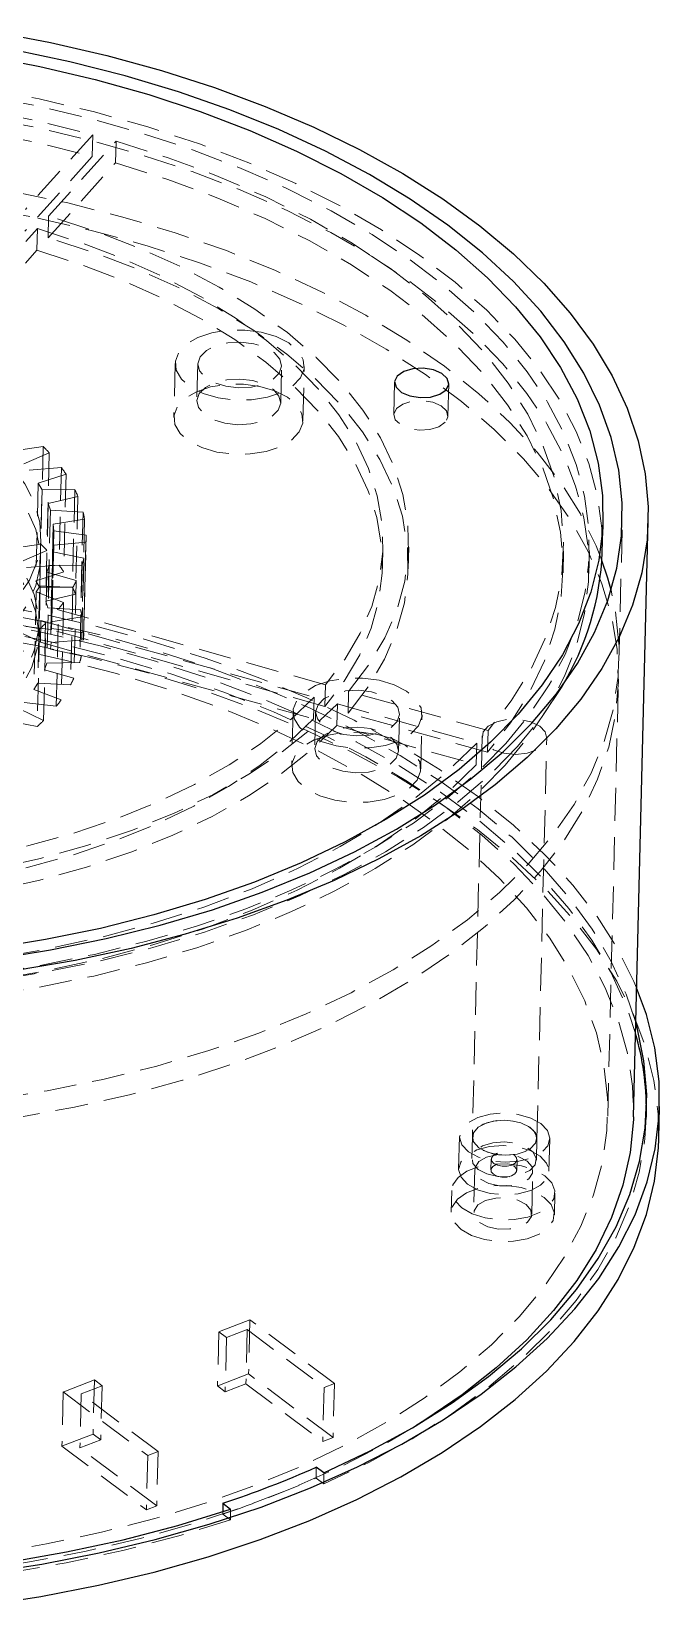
# Model space of a CAD drawing. Header units: millimetres. Extents: x 0 to 420, y 0 to 297.
# Drawn here: x 232.2 to 256.5, y 117.1 to 178 of the extents above; entities that cross this region are included whole.
import ezdxf

# ---------------------------------------------------------------- set-up
doc = ezdxf.new("R2010")
doc.units = ezdxf.units.MM
doc.linetypes.add('HIDDEN', pattern=[1.905, 1.27, -0.635])

msp = doc.modelspace()

# ---------------------------------------------------------------- linework, layer by layer
at = {"color": 7, "linetype": 'HIDDEN', "lineweight": 18}
for p, q in [((234.549, 174.044), (231.937, 171.147)), ((232.837, 170.894), (235.449, 173.791)), ((234.549, 174.044), (234.528, 173.205)), ((235.449, 173.791), (235.428, 172.953)), ((234.528, 173.205), (231.917, 170.308)), ((232.817, 170.055), (235.428, 172.953)), ((232.837, 170.894), (232.817, 170.055)), ((226.855, 164.258), (232.402, 170.411)), ((232.402, 170.411), (232.381, 169.572)), ((226.834, 163.419), (232.381, 169.572)), ((237.739, 165.195), (237.687, 163.099)), ((238.613, 165.173), (238.578, 163.748)), ((241.827, 163.667), (241.862, 165.093)), ((242.685, 162.975), (242.737, 165.071)), ((246.238, 164.467), (246.207, 163.21)), ((248.306, 163.158), (248.338, 164.415)), ((232.626, 161.979), (231.409, 161.799)), ((231.881, 161.31), (232.862, 161.734)), ((232.626, 161.979), (232.532, 158.206)), ((232.862, 161.734), (232.769, 157.961)), ((233.334, 161.165), (232.08, 161.07)), ((232.438, 160.556), (233.513, 160.907)), ((233.334, 161.165), (233.24, 157.392)), ((233.513, 160.907), (233.42, 157.134)), ((232.438, 160.556), (232.344, 156.783)), ((232.581, 160.305), (232.438, 160.556)), ((232.581, 160.305), (232.487, 156.532)), ((233.851, 160.313), (232.581, 160.305)), ((233.851, 160.313), (233.758, 156.54)), ((232.819, 159.772), (232.726, 155.999)), ((232.819, 159.772), (233.971, 160.046)), ((232.903, 159.514), (232.819, 159.772)), ((233.971, 160.046), (233.877, 156.273)), ((232.903, 159.514), (232.81, 155.741)), ((234.171, 159.435), (232.903, 159.514)), ((233.018, 158.971), (232.925, 155.198)), ((233.018, 158.971), (234.229, 159.163)), ((233.043, 158.711), (233.018, 158.971)), ((234.171, 159.435), (234.078, 155.662)), ((234.229, 159.163), (234.135, 155.39)), ((254.927, 153.683), (255.062, 159.133)), ((232.444, 154.66), (232.538, 158.433)), ((233.043, 158.711), (232.95, 154.938)), ((234.288, 158.546), (233.043, 158.711)), ((234.288, 158.546), (234.194, 154.773)), ((234.194, 154.616), (234.287, 158.389)), ((232.532, 158.206), (231.315, 158.026)), ((231.788, 157.537), (232.769, 157.961)), ((232.998, 157.908), (232.904, 154.135)), ((233.033, 158.167), (232.939, 154.394)), ((232.998, 157.908), (233.033, 158.167)), ((234.2, 157.66), (232.998, 157.908)), ((233.033, 158.167), (234.283, 158.273)), ((234.283, 158.273), (234.189, 154.5)), ((245.763, 157.266), (245.784, 158.105)), ((246.763, 157.241), (246.783, 158.08)), ((252.761, 157.093), (252.781, 157.931)), ((253.76, 157.068), (253.781, 157.906)), ((233.24, 157.392), (231.986, 157.297)), ((232.344, 156.783), (233.42, 157.134)), ((232.455, 155.079), (232.517, 157.594)), ((232.767, 157.117), (232.862, 157.37)), ((232.862, 157.37), (232.768, 153.597)), ((232.862, 157.37), (234.131, 157.391)), ((234.131, 157.391), (234.038, 153.618)), ((234.2, 157.66), (234.106, 153.887)), ((232.487, 156.532), (232.344, 156.783)), ((232.356, 156.352), (232.509, 156.595)), ((232.509, 156.595), (232.415, 152.822)), ((233.758, 156.54), (232.487, 156.532)), ((232.509, 156.595), (233.778, 156.529)), ((232.767, 157.117), (232.674, 153.344)), ((233.908, 156.79), (232.767, 157.117)), ((233.778, 156.529), (233.685, 152.756)), ((233.908, 156.79), (233.814, 153.017)), ((232.356, 156.352), (232.263, 152.579)), ((233.417, 155.95), (232.356, 156.352)), ((232.726, 155.999), (233.877, 156.273)), ((232.81, 155.741), (232.726, 155.999)), ((233.417, 155.95), (233.323, 152.177)), ((234.078, 155.662), (232.81, 155.741)), ((232.925, 155.198), (234.135, 155.39)), ((232.975, 155.732), (232.954, 154.894)), ((243.556, 152.76), (232.975, 155.732)), ((232.975, 155.732), (233.227, 155.701)), ((233.134, 151.928), (233.227, 155.701)), ((231.28, 155.157), (232.489, 154.921)), ((231.75, 154.785), (232.519, 154.411)), ((232.954, 154.894), (231.958, 155.015)), ((232.489, 154.921), (232.395, 151.148)), ((232.54, 155.249), (232.519, 154.411)), ((232.54, 155.249), (243.121, 152.277)), ((232.735, 155.154), (232.54, 155.249)), ((232.641, 151.381), (232.735, 155.154)), ((232.95, 154.938), (232.925, 155.198)), ((234.194, 154.773), (232.95, 154.938)), ((243.535, 151.922), (232.954, 154.894)), ((232.519, 154.411), (243.1, 151.439)), ((232.904, 154.135), (232.939, 154.394)), ((234.106, 153.887), (232.904, 154.135)), ((232.939, 154.394), (234.189, 154.5)), ((232.674, 153.344), (232.768, 153.597)), ((232.768, 153.597), (234.038, 153.618)), ((233.814, 153.017), (232.674, 153.344)), ((232.263, 152.579), (232.415, 152.822)), ((233.323, 152.177), (232.263, 152.579)), ((232.415, 152.822), (233.685, 152.756)), ((243.121, 152.277), (243.1, 151.439)), ((243.556, 152.76), (243.535, 151.922)), ((244.456, 152.507), (244.436, 151.669)), ((249.858, 150.99), (244.456, 152.507)), ((254.491, 136.076), (254.906, 152.845)), ((231.677, 151.85), (232.641, 151.381)), ((233.134, 151.928), (231.885, 152.081)), ((242.305, 151.727), (242.253, 149.631)), ((243.18, 151.705), (243.144, 150.28)), ((244.021, 152.025), (244, 151.186)), ((244.021, 152.025), (249.422, 150.508)), ((249.837, 150.152), (244.436, 151.669)), ((231.186, 151.384), (232.395, 151.148)), ((244, 151.186), (249.402, 149.669)), ((246.393, 150.199), (246.429, 151.625)), ((247.251, 149.507), (247.303, 151.603)), ((249.635, 150.782), (249.25, 135.27)), ((249.422, 150.508), (249.402, 149.669)), ((249.858, 150.99), (249.837, 150.152)), ((251.75, 135.208), (252.134, 150.72)), ((255.99, 136.039), (256.001, 136.458)), ((248.751, 135.283), (248.719, 134.025)), ((249.25, 135.27), (249.23, 134.432)), ((251.729, 134.37), (251.75, 135.208)), ((252.218, 133.938), (252.249, 135.196)), ((249.344, 134.01), (249.303, 132.333)), ((249.979, 134.413), (249.969, 133.994)), ((250.969, 133.969), (250.979, 134.389)), ((251.552, 132.277), (251.594, 133.954)), ((248.449, 133.193), (248.428, 132.354)), ((252.427, 132.255), (252.447, 133.094)), ((240.634, 128.193), (239.429, 127.728)), ((240.634, 128.193), (240.582, 126.097)), ((243.907, 125.729), (240.634, 128.193)), ((239.429, 127.728), (239.377, 125.632)), ((239.429, 127.728), (239.727, 127.504)), ((239.727, 127.504), (239.675, 125.408)), ((239.727, 127.504), (240.53, 127.814)), ((240.53, 127.814), (240.478, 125.718)), ((240.53, 127.814), (243.505, 125.574)), ((240.582, 126.097), (239.377, 125.632)), ((243.855, 123.633), (240.582, 126.097)), ((234.609, 125.867), (233.403, 125.401)), ((234.103, 125.333), (234.906, 125.643)), ((234.609, 125.867), (234.557, 123.771)), ((234.906, 125.643), (234.609, 125.867)), ((234.906, 125.643), (234.854, 123.547)), ((239.377, 125.632), (239.675, 125.408)), ((239.675, 125.408), (240.478, 125.718)), ((240.478, 125.718), (243.453, 123.478)), ((243.505, 125.574), (243.453, 123.478)), ((243.505, 125.574), (243.907, 125.729)), ((243.907, 125.729), (243.855, 123.633)), ((233.403, 125.401), (233.352, 123.305)), ((233.403, 125.401), (236.676, 122.937)), ((234.103, 125.333), (234.051, 123.236)), ((237.078, 123.092), (234.103, 125.333)), ((234.557, 123.771), (233.352, 123.305)), ((234.854, 123.547), (234.557, 123.771)), ((243.453, 123.478), (243.855, 123.633)), ((233.352, 123.305), (236.624, 120.841)), ((234.051, 123.236), (234.854, 123.547)), ((237.026, 120.996), (234.051, 123.236)), ((236.676, 122.937), (237.078, 123.092)), ((237.078, 123.092), (237.026, 120.996)), ((236.676, 122.937), (236.624, 120.841)), ((243.204, 122.491), (243.194, 122.071)), ((243.492, 121.847), (243.194, 122.071)), ((243.503, 122.266), (243.492, 121.847)), ((236.624, 120.841), (237.026, 120.996)), ((239.581, 120.769), (239.579, 120.675)), ((239.579, 120.675), (239.877, 120.451)), ((239.887, 120.87), (239.877, 120.451))]:
    msp.add_line(p, q, dxfattribs=at)
at = {"color": 7, "linetype": 'Continuous', "lineweight": 25}
for p, q in [((254.281, 157.894), (254.312, 159.152)), ((255.491, 136.051), (256.062, 159.108)), ((256.47, 135.188), (256.501, 136.446)), ((243.503, 122.266), (243.204, 122.491)), ((239.589, 121.095), (239.581, 120.769)), ((239.589, 121.095), (239.887, 120.87))]:
    msp.add_line(p, q, dxfattribs=at)
at = {"color": 7, "linetype": 'Continuous', "lineweight": 25, "flags": 128}
for points in [[(230.667, 178.037), (232.904, 177.613)], [(230.697, 142.145), (232.911, 142.501), (235.07, 142.941), (237.163, 143.461), (239.181, 144.06), (241.113, 144.735), (242.952, 145.482), (244.687, 146.298), (246.311, 147.18), (247.816, 148.122), (249.194, 149.121), (250.44, 150.172), (251.547, 151.269), (252.51, 152.408), (253.324, 153.583), (253.986, 154.788), (254.492, 156.018), (254.84, 157.267), (255.029, 158.528), (255.056, 159.797), (254.923, 161.066), (254.63, 162.33), (254.178, 163.583), (253.57, 164.819), (252.808, 166.031), (251.896, 167.215), (250.838, 168.364), (249.639, 169.473), (248.306, 170.537), (246.844, 171.55), (245.26, 172.508), (243.562, 173.407), (241.759, 174.241), (239.857, 175.008), (237.868, 175.702), (235.8, 176.322), (233.662, 176.864), (231.466, 177.325)], [(232.904, 177.613), (235.089, 177.108), (237.211, 176.525), (239.261, 175.866), (241.229, 175.135), (243.105, 174.335), (244.883, 173.469), (246.553, 172.542), (248.108, 171.557), (249.54, 170.52), (250.844, 169.434), (252.013, 168.305), (253.043, 167.138), (253.927, 165.938), (254.663, 164.711), (255.246, 163.462), (255.675, 162.198), (255.947, 160.923), (256.061, 159.644), (256.016, 158.367), (255.814, 157.096), (255.453, 155.839), (254.938, 154.601), (254.268, 153.387), (253.449, 152.203), (252.482, 151.055), (251.374, 149.947), (250.129, 148.885), (248.752, 147.874), (247.25, 146.918), (245.629, 146.021), (243.898, 145.188), (242.064, 144.422), (240.135, 143.728), (238.12, 143.107), (236.029, 142.564), (233.87, 142.099), (231.654, 141.717)], [(230.309, 177.108), (232.501, 176.686), (234.639, 176.183), (236.713, 175.6), (238.711, 174.942), (240.624, 174.211), (242.444, 173.41), (244.16, 172.543), (245.766, 171.616), (247.252, 170.632), (248.612, 169.595), (249.839, 168.512), (250.927, 167.388), (251.871, 166.227), (252.666, 165.035), (253.308, 163.819), (253.794, 162.585), (254.123, 161.337), (254.291, 160.083), (254.299, 158.828), (254.146, 157.579), (253.833, 156.341), (253.362, 155.121), (252.735, 153.925), (251.954, 152.758), (251.025, 151.626)], [(246.343, 164.707), (246.24, 164.492), (246.297, 164.27), (246.504, 164.074), (246.831, 163.934), (247.227, 163.871), (247.633, 163.895), (247.986, 164.002), (248.233, 164.176), (248.336, 164.39), (248.279, 164.612), (248.072, 164.808), (247.745, 164.948), (247.348, 165.011), (246.943, 164.987), (246.59, 164.88), (246.343, 164.707)], [(254.621, 156.417), (254.495, 156.88), (254.267, 157.568)], [(251.025, 151.626), (249.951, 150.535), (248.737, 149.49), (247.39, 148.496), (245.915, 147.558), (244.321, 146.68), (242.615, 145.867), (240.805, 145.123), (238.901, 144.451), (236.91, 143.855), (234.844, 143.337), (232.712, 142.9), (230.524, 142.546)], [(230.291, 118.396), (232.571, 118.745), (234.797, 119.177), (236.962, 119.69), (239.054, 120.282), (241.064, 120.95), (242.983, 121.691), (244.803, 122.502), (246.516, 123.38), (248.114, 124.319), (249.59, 125.317), (250.937, 126.368), (252.149, 127.468), (253.221, 128.613), (254.148, 129.796), (254.926, 131.013), (255.551, 132.258), (256.021, 133.526), (256.333, 134.81), (256.487, 136.106), (256.481, 137.408), (256.315, 138.709), (255.991, 140.004), (255.614, 141.042)], [(243.503, 122.266), (245.27, 123.106), (246.926, 124.012), (248.462, 124.978), (249.871, 126), (251.148, 127.075), (252.285, 128.196), (253.278, 129.359), (254.122, 130.559), (254.814, 131.79), (255.35, 133.046), (255.728, 134.321), (255.945, 135.61), (256.002, 136.908), (255.898, 138.207), (255.633, 139.502), (255.581, 139.691)], [(255.491, 136.051), (255.487, 135.945), (255.363, 134.667), (255.08, 133.4), (254.639, 132.149), (254.043, 130.919), (253.295, 129.717), (252.397, 128.549), (251.354, 127.418), (250.171, 126.331), (248.854, 125.292), (247.407, 124.307), (247.058, 124.09)], [(230.26, 117.139), (232.539, 117.488), (234.766, 117.92), (236.931, 118.433), (239.022, 119.025), (241.033, 119.693), (242.952, 120.434), (244.772, 121.245), (246.485, 122.122), (248.083, 123.061), (249.559, 124.059), (250.906, 125.11), (252.118, 126.211), (253.19, 127.355), (254.117, 128.538), (254.894, 129.755), (255.52, 131), (255.99, 132.268), (256.302, 133.553), (256.456, 134.849), (256.47, 135.188)], [(231.28, 118.822), (233.529, 119.212), (235.72, 119.685), (237.843, 120.238), (239.887, 120.87)]]:
    msp.add_lwpolyline(points, dxfattribs=at)
at = {"color": 7, "linetype": 'HIDDEN', "lineweight": 18, "flags": 128}
for points in [[(188.301, 159.528), (188.315, 159.852), (188.467, 161.101), (188.78, 162.339), (189.251, 163.559), (189.879, 164.755), (190.659, 165.922), (191.588, 167.053), (192.663, 168.144), (193.876, 169.19), (195.224, 170.184), (196.698, 171.122), (198.292, 171.999), (199.998, 172.812), (201.808, 173.557), (203.713, 174.229), (205.703, 174.825), (207.77, 175.343), (209.902, 175.78), (212.09, 176.133), (214.322, 176.402), (216.589, 176.585), (218.878, 176.68), (221.179, 176.688), (223.481, 176.608), (225.772, 176.442), (228.041, 176.188), (230.278, 175.85), (232.47, 175.428), (234.608, 174.925), (236.682, 174.343), (238.68, 173.684), (240.593, 172.953), (242.413, 172.152), (244.129, 171.286), (245.735, 170.358), (247.221, 169.374), (248.581, 168.338), (249.808, 167.255), (250.896, 166.13), (251.84, 164.969), (252.634, 163.778), (253.277, 162.562), (253.763, 161.327), (254.091, 160.079), (254.26, 158.825), (254.281, 157.894)], [(250.544, 150.495), (249.486, 149.421), (248.29, 148.391), (246.964, 147.412), (245.512, 146.488), (243.942, 145.624), (242.261, 144.823), (240.479, 144.09), (238.603, 143.429), (236.643, 142.841), (234.608, 142.331), (232.508, 141.901), (230.353, 141.553), (228.154, 141.288), (225.922, 141.108), (223.668, 141.014), (221.401, 141.006), (219.134, 141.085), (216.878, 141.249), (214.643, 141.498), (212.441, 141.832), (210.281, 142.247), (208.176, 142.743), (206.134, 143.316), (204.166, 143.965), (202.281, 144.685), (200.49, 145.474), (198.799, 146.327), (197.218, 147.24), (195.754, 148.21), (194.415, 149.23), (193.207, 150.297), (192.135, 151.405), (191.206, 152.548), (190.423, 153.721), (189.79, 154.919), (189.311, 156.135), (188.988, 157.364), (188.822, 158.599), (188.814, 159.835), (188.965, 161.065), (189.273, 162.284), (189.737, 163.485), (190.355, 164.663), (191.123, 165.812), (192.039, 166.927), (193.096, 168.001), (194.292, 169.031), (195.619, 170.01), (197.071, 170.934), (198.641, 171.798), (200.321, 172.599), (202.103, 173.332), (203.979, 173.994), (205.939, 174.581), (207.975, 175.091), (210.074, 175.521), (212.229, 175.869), (214.428, 176.134), (216.66, 176.314), (218.915, 176.408), (221.181, 176.416), (223.448, 176.337), (225.704, 176.173), (227.939, 175.924), (230.141, 175.59), (232.301, 175.175), (234.407, 174.679), (236.448, 174.106), (238.416, 173.457), (240.301, 172.737), (242.093, 171.948), (243.783, 171.095), (245.364, 170.182), (246.828, 169.212), (248.167, 168.192), (249.376, 167.125), (250.447, 166.018), (251.377, 164.874), (252.16, 163.701), (252.792, 162.503), (253.271, 161.287), (253.594, 160.059), (253.76, 158.823), (253.768, 157.588), (253.617, 156.357), (253.309, 155.138), (252.845, 153.937), (252.228, 152.759), (251.459, 151.61), (250.544, 150.495)], [(250.523, 149.657), (249.465, 148.582), (248.27, 147.553), (246.943, 146.574), (245.491, 145.65), (243.921, 144.785), (242.241, 143.985), (240.458, 143.252), (238.582, 142.59), (236.622, 142.003), (234.587, 141.493), (232.487, 141.063), (230.332, 140.714), (228.134, 140.45), (225.902, 140.27), (223.647, 140.176), (221.38, 140.168), (219.114, 140.246), (216.857, 140.411), (214.622, 140.66), (212.42, 140.993), (210.261, 141.409), (208.155, 141.904), (206.113, 142.478), (204.145, 143.126), (202.261, 143.847), (200.469, 144.635), (198.778, 145.488), (197.197, 146.402), (195.733, 147.371), (194.394, 148.392), (193.186, 149.458), (192.114, 150.566), (191.185, 151.709), (190.402, 152.883), (189.769, 154.08), (189.29, 155.296), (188.967, 156.525), (188.801, 157.76), (188.794, 158.996), (188.944, 160.226), (189.252, 161.445), (189.716, 162.647), (190.334, 163.825), (191.102, 164.974), (192.018, 166.089), (193.076, 167.163), (194.271, 168.192), (195.598, 169.171), (197.05, 170.095), (198.62, 170.96), (200.3, 171.76), (202.082, 172.493), (203.958, 173.155), (205.919, 173.742), (207.954, 174.252), (210.054, 174.683), (212.208, 175.031), (214.407, 175.296), (216.639, 175.475), (218.894, 175.569), (221.16, 175.577), (223.427, 175.499), (225.683, 175.335), (227.918, 175.085), (230.121, 174.752), (232.28, 174.337), (234.386, 173.841), (236.428, 173.267), (238.396, 172.619), (240.28, 171.899), (242.072, 171.11), (243.763, 170.257), (245.344, 169.343), (246.807, 168.374), (248.147, 167.354), (249.355, 166.287), (250.426, 165.179), (251.356, 164.036), (252.139, 162.862), (252.771, 161.665), (253.25, 160.449), (253.574, 159.22), (253.74, 157.985), (253.747, 156.749), (253.597, 155.519), (253.289, 154.3), (252.825, 153.099), (252.207, 151.92), (251.438, 150.771), (250.523, 149.657)], [(193.16, 166.915), (194.272, 167.997), (195.529, 169.029), (196.925, 170.006), (198.451, 170.922), (200.1, 171.773), (201.863, 172.554), (203.73, 173.26), (205.691, 173.888), (207.737, 174.435), (209.854, 174.897), (212.034, 175.272), (214.263, 175.559), (216.529, 175.755), (218.822, 175.859), (221.127, 175.872), (223.434, 175.792), (225.729, 175.621), (228, 175.359), (230.235, 175.007), (232.422, 174.568), (234.549, 174.044)], [(193.139, 166.076), (194.251, 167.158), (195.508, 168.191), (196.904, 169.168), (198.43, 170.084), (200.079, 170.935), (201.842, 171.715), (203.709, 172.421), (205.671, 173.05), (207.716, 173.596), (209.834, 174.059), (212.013, 174.434), (214.242, 174.72), (216.509, 174.916), (218.801, 175.021), (221.106, 175.033), (223.413, 174.954), (225.708, 174.782), (227.979, 174.52), (230.214, 174.169), (232.401, 173.73), (234.528, 173.205)], [(235.449, 173.791), (237.471, 173.15), (239.406, 172.431), (241.244, 171.639), (242.974, 170.777), (244.588, 169.851), (246.078, 168.864), (247.434, 167.823), (248.649, 166.734), (249.718, 165.601), (250.634, 164.431), (251.393, 163.23), (251.99, 162.006), (252.422, 160.763), (252.687, 159.51), (252.784, 158.252), (252.711, 156.997), (252.47, 155.75), (252.062, 154.52), (251.488, 153.312), (250.752, 152.134), (249.858, 150.99)], [(235.428, 172.953), (237.45, 172.311), (239.385, 171.593), (241.223, 170.8), (242.954, 169.939), (244.568, 169.012), (246.057, 168.026), (247.413, 166.985), (248.629, 165.895), (249.697, 164.762), (250.614, 163.593), (251.372, 162.392), (251.969, 161.167), (252.402, 159.925), (252.667, 158.671), (252.763, 157.413), (252.691, 156.158), (252.449, 154.912), (252.041, 153.682), (251.467, 152.474), (250.731, 151.295), (249.837, 150.152)], [(254.267, 157.568), (254.043, 158.133), (253.435, 159.369), (252.673, 160.581), (251.761, 161.765), (250.703, 162.914), (249.504, 164.023), (248.171, 165.087), (246.709, 166.1), (245.125, 167.058), (243.427, 167.957), (241.624, 168.791), (239.723, 169.558), (237.733, 170.253), (235.665, 170.872), (233.527, 171.414), (231.331, 171.875), (229.087, 172.254), (226.805, 172.548), (224.496, 172.756), (222.171, 172.878), (219.842, 172.911), (217.519, 172.857), (215.214, 172.716), (212.937, 172.488), (210.699, 172.175), (208.512, 171.777), (206.384, 171.297), (204.328, 170.737), (202.351, 170.1), (200.465, 169.388), (198.677, 168.606), (196.996, 167.756), (195.431, 166.844), (193.988, 165.872), (192.676, 164.847), (191.498, 163.772), (190.463, 162.654), (189.574, 161.496), (188.835, 160.305), (188.299, 159.201)], [(232.415, 170.817), (234.583, 170.315), (236.687, 169.734), (238.717, 169.076), (240.664, 168.345), (242.517, 167.544), (244.269, 166.677), (245.911, 165.748), (247.435, 164.762), (248.833, 163.722), (250.1, 162.635), (251.229, 161.506), (252.214, 160.339), (253.052, 159.14), (253.738, 157.915), (254.268, 156.67), (254.641, 155.411), (254.854, 154.143), (254.907, 152.874), (254.799, 151.608), (254.53, 150.352), (254.103, 149.112), (253.519, 147.894), (252.78, 146.703), (251.891, 145.545), (250.855, 144.427), (249.678, 143.352), (248.365, 142.327), (246.923, 141.355), (245.358, 140.443), (243.677, 139.593), (241.889, 138.811), (240.003, 138.099), (238.026, 137.462), (235.969, 136.902), (233.842, 136.422), (231.655, 136.025), (229.417, 135.711), (227.14, 135.483), (224.835, 135.342), (222.512, 135.288), (220.182, 135.322), (217.858, 135.443), (215.549, 135.651), (213.267, 135.945), (211.022, 136.324), (208.826, 136.785), (206.689, 137.327), (204.621, 137.947), (202.631, 138.641), (200.73, 139.408), (198.927, 140.242), (197.229, 141.141), (195.645, 142.099), (194.183, 143.112), (192.85, 144.176), (191.651, 145.285), (190.593, 146.434), (189.681, 147.618), (188.919, 148.83), (188.31, 150.066), (187.859, 151.319), (187.565, 152.583), (187.432, 153.852), (187.46, 155.121), (187.649, 156.382), (187.997, 157.631), (188.503, 158.861), (189.165, 160.066), (189.979, 161.241), (190.942, 162.38), (192.049, 163.477), (193.295, 164.528), (194.673, 165.527), (196.178, 166.469), (197.802, 167.351), (199.537, 168.167), (201.375, 168.915), (203.308, 169.589), (205.326, 170.188), (207.419, 170.709), (209.578, 171.148), (211.792, 171.504), (214.05, 171.775), (216.343, 171.959), (218.658, 172.057), (220.986, 172.067), (223.314, 171.989), (225.632, 171.825), (227.929, 171.573), (230.194, 171.237), (232.415, 170.817)], [(244.456, 152.507), (245.238, 153.529), (245.865, 154.584), (246.332, 155.666), (246.636, 156.768), (246.776, 157.882), (246.75, 159.002), (246.559, 160.119), (246.204, 161.228), (245.687, 162.32), (245.011, 163.389), (244.182, 164.428), (243.203, 165.429), (242.083, 166.387), (240.827, 167.295), (239.445, 168.147), (237.945, 168.938), (236.336, 169.662), (234.63, 170.316), (232.837, 170.894)], [(232.402, 170.411), (234.122, 169.855), (235.759, 169.228), (237.302, 168.532), (238.741, 167.773), (240.067, 166.954), (241.272, 166.083), (242.347, 165.163), (243.285, 164.202), (244.081, 163.205), (244.73, 162.179), (245.226, 161.131), (245.567, 160.067), (245.751, 158.994), (245.777, 157.919), (245.643, 156.85), (245.352, 155.792), (244.905, 154.754), (244.305, 153.741), (243.556, 152.76)], [(244.436, 151.669), (245.218, 152.69), (245.844, 153.746), (246.311, 154.827), (246.615, 155.929), (246.755, 157.043), (246.729, 158.163), (246.538, 159.281), (246.183, 160.39), (245.666, 161.482), (244.99, 162.551), (244.161, 163.589), (243.183, 164.591), (242.062, 165.549), (240.807, 166.456), (239.424, 167.309), (237.924, 168.1), (236.316, 168.824), (234.609, 169.477), (232.817, 170.055)], [(232.381, 169.572), (234.101, 169.017), (235.738, 168.389), (237.281, 167.694), (238.72, 166.934), (240.046, 166.116), (241.251, 165.244), (242.326, 164.325), (243.265, 163.364), (244.061, 162.367), (244.709, 161.341), (245.205, 160.293), (245.547, 159.229), (245.73, 158.156), (245.756, 157.081), (245.623, 156.011), (245.332, 154.954), (244.885, 153.915), (244.285, 152.902), (243.535, 151.922)], [(241.071, 166.402), (241.653, 166.231), (242.138, 165.985), (242.493, 165.68), (242.695, 165.339), (242.73, 164.983), (242.594, 164.638), (242.298, 164.326), (241.862, 164.069), (241.315, 163.885), (240.694, 163.786), (240.043, 163.779), (239.405, 163.863), (238.823, 164.035), (238.338, 164.281), (237.982, 164.585), (237.78, 164.927), (237.746, 165.282), (237.881, 165.628), (238.177, 165.939), (238.614, 166.196), (239.161, 166.38), (239.781, 166.48), (240.433, 166.487), (241.071, 166.402)], [(239.696, 164.308), (240.196, 164.249), (240.7, 164.276), (241.159, 164.387), (241.527, 164.572), (241.769, 164.811), (241.862, 165.082), (241.795, 165.357), (241.576, 165.611), (241.226, 165.818), (240.779, 165.958), (240.28, 166.017), (239.776, 165.989), (239.317, 165.878), (238.948, 165.694), (238.706, 165.454), (238.614, 165.184), (238.68, 164.908), (238.899, 164.654), (239.249, 164.447), (239.696, 164.308)], [(239.661, 162.882), (240.161, 162.823), (240.665, 162.851), (241.123, 162.962), (241.492, 163.146), (241.734, 163.386), (241.827, 163.656), (241.76, 163.932), (241.541, 164.186), (241.191, 164.393), (240.744, 164.532), (240.244, 164.591), (239.74, 164.564), (239.282, 164.453), (238.913, 164.268), (238.671, 164.029), (238.578, 163.758), (238.645, 163.483), (238.864, 163.229), (239.214, 163.022), (239.661, 162.882)], [(229.335, 162.004), (230.205, 161.439), (230.951, 160.824), (231.56, 160.168), (232.025, 159.479), (232.339, 158.768), (232.498, 158.045), (232.499, 157.319), (232.342, 156.6), (232.03, 155.9), (231.567, 155.227), (230.959, 154.592), (230.216, 154.002), (229.347, 153.467), (228.364, 152.994), (227.282, 152.589), (226.115, 152.258), (224.881, 152.006), (223.595, 151.837), (222.278, 151.752), (220.946, 151.753), (219.618, 151.84), (218.314, 152.012), (217.051, 152.266), (215.848, 152.598), (214.72, 153.005), (213.685, 153.48), (212.756, 154.017), (211.946, 154.608), (211.268, 155.244), (210.73, 155.918), (210.339, 156.619), (210.103, 157.338), (210.023, 158.064), (210.101, 158.787), (210.335, 159.498), (210.724, 160.186), (211.26, 160.841), (211.937, 161.455), (212.745, 162.018), (213.672, 162.523), (214.706, 162.963), (215.833, 163.331), (217.035, 163.623), (218.297, 163.834), (219.601, 163.962), (220.929, 164.004), (222.261, 163.959), (223.579, 163.83), (224.865, 163.617), (226.1, 163.323), (227.267, 162.952), (228.351, 162.511), (229.335, 162.004)], [(226.633, 164.011), (227.811, 163.591), (228.89, 163.096), (229.854, 162.535), (230.687, 161.916), (231.377, 161.248), (231.913, 160.541), (232.288, 159.806), (232.495, 159.055), (232.532, 158.298), (232.397, 157.548), (232.093, 156.815), (231.625, 156.111)], [(241.019, 164.306), (241.601, 164.135), (242.086, 163.888), (242.441, 163.584), (242.643, 163.243), (242.678, 162.887), (242.542, 162.542), (242.246, 162.23), (241.81, 161.973), (241.263, 161.789), (240.642, 161.69), (239.991, 161.682), (239.353, 161.767), (238.771, 161.939), (238.286, 162.185), (237.93, 162.489), (237.728, 162.831), (237.694, 163.186), (237.829, 163.532), (238.125, 163.843), (238.562, 164.1), (239.109, 164.284), (239.729, 164.383), (240.381, 164.391), (241.019, 164.306)], [(248.202, 162.918), (247.955, 162.744), (247.602, 162.637), (247.196, 162.614), (246.8, 162.677), (246.473, 162.817), (246.265, 163.013), (246.209, 163.235), (246.312, 163.449), (246.559, 163.623), (246.912, 163.73), (247.317, 163.754), (247.714, 163.691), (248.041, 163.55), (248.248, 163.354), (248.305, 163.132), (248.202, 162.918)], [(229.272, 159.489), (230.143, 158.924), (230.888, 158.309), (231.498, 157.653), (231.963, 156.964), (232.277, 156.253), (232.435, 155.529), (232.436, 154.803), (232.28, 154.085), (231.968, 153.385), (231.505, 152.712), (230.897, 152.076), (230.153, 151.487), (229.284, 150.952), (228.302, 150.478), (227.219, 150.073), (226.053, 149.743), (224.818, 149.491), (223.533, 149.321), (222.215, 149.236), (220.883, 149.238), (219.556, 149.325), (218.252, 149.496), (216.989, 149.75), (215.785, 150.083), (214.658, 150.49), (213.622, 150.965), (212.693, 151.502), (211.884, 152.092), (211.205, 152.729), (210.667, 153.403), (210.277, 154.104), (210.04, 154.822), (209.96, 155.548), (210.038, 156.272), (210.273, 156.983), (210.661, 157.67), (211.198, 158.326), (211.875, 158.939), (212.682, 159.503), (213.61, 160.008), (214.644, 160.448), (215.77, 160.816), (216.973, 161.108), (218.235, 161.319), (219.539, 161.446), (220.866, 161.488), (222.198, 161.444), (223.516, 161.315), (224.802, 161.101), (226.038, 160.807), (227.205, 160.437), (228.288, 159.995), (229.272, 159.489)], [(231.324, 152.094), (230.673, 151.472), (229.89, 150.898), (228.985, 150.381), (227.97, 149.928), (226.861, 149.545), (225.672, 149.238), (224.42, 149.011), (223.123, 148.867), (221.799, 148.808), (220.466, 148.836), (219.144, 148.949), (217.85, 149.146), (216.604, 149.425), (215.422, 149.78), (214.321, 150.209), (213.316, 150.703), (212.422, 151.258), (211.652, 151.863), (211.015, 152.512), (210.522, 153.195), (210.178, 153.903), (209.989, 154.625), (209.957, 155.351), (210.083, 156.072), (210.365, 156.776), (210.8, 157.455), (211.38, 158.099), (212.098, 158.698), (212.943, 159.244), (213.905, 159.73), (214.969, 160.149), (216.12, 160.494), (217.343, 160.762), (218.62, 160.948), (219.933, 161.049), (221.263, 161.065), (222.593, 160.994), (223.903, 160.839), (225.176, 160.601), (226.392, 160.283), (227.535, 159.89), (228.59, 159.428), (229.541, 158.903), (230.374, 158.322), (231.079, 157.693), (231.645, 157.026), (232.065, 156.33), (232.331, 155.614), (232.442, 154.888), (232.395, 154.163), (232.19, 153.449), (231.832, 152.756), (231.324, 152.094)], [(255.581, 139.691), (255.209, 140.787), (254.627, 142.056), (253.89, 143.304), (253.001, 144.524), (251.966, 145.712), (250.787, 146.861), (249.471, 147.967), (248.024, 149.024), (246.452, 150.027), (244.763, 150.973), (242.963, 151.856), (241.063, 152.672), (239.069, 153.419), (236.992, 154.091), (234.84, 154.688), (232.624, 155.204), (230.354, 155.639), (228.04, 155.991), (225.693, 156.257), (223.323, 156.436), (220.941, 156.528), (218.559, 156.532), (216.186, 156.449), (213.835, 156.278), (211.515, 156.02), (209.238, 155.677), (207.013, 155.249), (204.851, 154.74), (202.762, 154.152), (200.755, 153.486), (198.84, 152.747), (197.025, 151.937), (195.318, 151.06), (193.728, 150.12), (192.262, 149.122), (190.926, 148.07), (189.726, 146.969), (188.669, 145.823), (187.758, 144.639), (186.998, 143.422), (186.392, 142.176), (186.102, 141.412)], [(255.614, 141.042), (255.509, 141.287), (254.873, 142.553), (254.083, 143.795), (253.145, 145.008), (252.063, 146.187), (250.84, 147.326), (249.484, 148.421), (247.998, 149.466), (246.392, 150.457), (244.671, 151.389), (242.843, 152.259), (240.916, 153.062), (238.899, 153.794), (236.802, 154.453), (234.633, 155.036), (232.401, 155.54), (230.118, 155.962), (227.793, 156.301), (225.437, 156.555), (223.06, 156.723), (220.672, 156.805), (218.285, 156.8), (215.909, 156.708), (213.555, 156.529), (211.232, 156.265), (208.953, 155.916), (206.726, 155.484), (204.562, 154.971), (202.47, 154.379), (200.46, 153.711), (198.54, 152.97), (196.72, 152.159), (195.007, 151.282), (193.409, 150.342), (191.934, 149.344), (190.587, 148.293), (189.375, 147.193), (188.303, 146.049), (187.376, 144.865), (186.598, 143.648), (186.136, 142.762)], [(186.092, 140.992), (186.382, 141.757), (186.987, 143.003), (187.747, 144.22), (188.658, 145.404), (189.716, 146.549), (190.916, 147.651), (192.252, 148.703), (193.718, 149.701), (195.308, 150.64), (197.015, 151.517), (198.83, 152.327), (200.745, 153.067), (202.752, 153.732), (204.841, 154.321), (207.003, 154.83), (209.227, 155.257), (211.505, 155.601), (213.825, 155.858), (216.176, 156.029), (218.548, 156.113), (220.931, 156.109), (223.312, 156.017), (225.682, 155.837), (228.03, 155.571), (230.344, 155.22), (232.614, 154.785), (234.83, 154.268), (236.981, 153.672), (239.059, 152.999), (241.052, 152.253), (242.953, 151.436), (244.752, 150.553), (246.442, 149.608), (248.013, 148.605), (249.461, 147.548), (250.777, 146.442), (251.955, 145.293), (252.991, 144.105), (253.879, 142.885), (254.616, 141.637), (255.198, 140.368), (255.57, 139.272)], [(209.938, 137.383), (212.16, 136.962), (214.425, 136.626), (216.721, 136.375), (219.04, 136.21), (221.368, 136.132), (223.695, 136.142), (226.011, 136.24), (228.304, 136.425), (230.562, 136.696), (232.776, 137.051), (234.935, 137.491), (237.028, 138.011), (239.046, 138.61), (240.978, 139.285), (242.817, 140.032), (244.552, 140.848), (246.176, 141.73), (247.681, 142.672), (249.059, 143.671), (250.305, 144.722), (251.412, 145.819), (252.375, 146.958), (253.189, 148.133), (253.851, 149.338), (254.357, 150.568), (254.705, 151.817), (254.894, 153.078), (254.921, 154.347), (254.788, 155.616), (254.621, 156.417)], [(256.47, 135.188), (256.45, 136.15), (256.284, 137.451), (255.96, 138.746), (255.478, 140.029), (254.841, 141.295), (254.052, 142.537), (253.114, 143.75), (252.032, 144.929), (250.809, 146.068), (249.452, 147.163), (247.967, 148.208), (246.361, 149.199), (244.639, 150.132), (242.811, 151.001), (240.885, 151.804), (238.868, 152.537), (236.771, 153.196), (234.601, 153.778), (232.37, 154.282), (230.087, 154.704), (227.762, 155.043), (225.406, 155.297), (223.029, 155.466), (220.641, 155.548), (218.254, 155.542), (215.878, 155.45), (213.523, 155.272), (211.201, 155.007), (208.922, 154.658), (206.695, 154.226), (204.531, 153.713), (202.439, 153.121), (200.429, 152.453), (198.509, 151.712), (196.689, 150.901), (194.976, 150.024), (193.378, 149.084), (191.902, 148.087), (190.556, 147.035), (189.343, 145.935), (188.271, 144.791), (187.344, 143.608), (186.567, 142.391), (185.941, 141.146), (185.471, 139.878), (185.159, 138.593), (185.005, 137.297), (184.991, 136.958)], [(202.394, 152.656), (204.373, 153.269), (206.428, 153.806), (208.551, 154.264), (210.73, 154.64), (212.957, 154.934), (215.22, 155.143), (217.509, 155.267), (219.813, 155.304), (222.122, 155.256), (224.424, 155.122), (226.709, 154.903), (228.966, 154.599), (231.184, 154.213), (233.354, 153.745), (235.465, 153.199), (237.506, 152.577), (239.47, 151.881), (241.346, 151.115), (243.125, 150.283), (244.8, 149.388), (246.362, 148.435), (247.804, 147.428), (249.12, 146.371), (250.303, 145.271), (251.347, 144.131), (252.249, 142.957), (253.002, 141.755), (253.605, 140.531), (254.054, 139.289), (254.348, 138.036), (254.484, 136.778), (254.462, 135.521), (254.282, 134.27), (253.945, 133.032), (253.453, 131.812), (252.808, 130.615), (252.013, 129.448), (251.072, 128.316), (249.988, 127.224), (248.768, 126.178), (247.417, 125.182), (245.94, 124.241), (244.346, 123.359), (242.642, 122.54), (240.835, 121.789), (238.934, 121.108), (236.948, 120.502), (234.886, 119.972), (232.758, 119.522), (230.573, 119.153), (228.343, 118.867), (226.077, 118.665), (223.786, 118.549), (221.481, 118.519), (219.173, 118.575), (216.872, 118.717), (214.589, 118.944), (212.335, 119.255), (210.121, 119.649), (207.956, 120.124), (205.851, 120.677), (203.816, 121.306), (201.86, 122.008), (199.992, 122.78), (198.222, 123.618), (196.557, 124.518), (195.006, 125.477), (193.574, 126.488), (192.271, 127.549), (191.1, 128.653), (190.068, 129.797), (189.18, 130.973), (188.44, 132.177), (187.85, 133.404), (187.415, 134.646), (187.136, 135.9), (187.014, 137.158), (187.051, 138.415), (187.244, 139.665), (187.595, 140.902), (188.101, 142.12), (188.76, 143.314), (189.568, 144.478), (190.523, 145.607), (191.619, 146.695), (192.851, 147.737), (194.214, 148.728), (195.701, 149.664), (197.305, 150.541), (199.02, 151.353)], [(201.798, 153.105), (203.811, 153.732), (205.903, 154.283), (208.062, 154.753), (210.28, 155.142), (212.545, 155.447), (214.848, 155.667), (217.178, 155.802), (219.525, 155.849), (221.877, 155.81), (224.224, 155.685), (226.555, 155.473), (228.86, 155.176), (231.127, 154.795), (233.347, 154.333), (235.509, 153.79), (237.604, 153.17), (239.621, 152.476), (241.551, 151.71), (243.387, 150.877), (245.118, 149.979), (246.738, 149.022), (248.239, 148.009), (249.614, 146.945), (250.856, 145.835), (251.961, 144.685), (252.922, 143.498), (253.736, 142.282), (254.399, 141.041), (254.907, 139.781), (255.259, 138.507), (255.453, 137.227), (255.491, 136.051)], [(250.994, 150.369), (249.92, 149.278), (248.706, 148.233), (247.359, 147.238), (245.884, 146.3), (244.29, 145.423), (242.584, 144.61), (240.774, 143.865), (238.869, 143.193), (236.879, 142.597), (234.813, 142.079), (232.68, 141.642), (230.493, 141.289), (228.26, 141.02), (225.994, 140.837), (223.704, 140.742), (221.403, 140.734), (219.101, 140.814), (216.81, 140.98), (214.541, 141.234), (212.305, 141.572), (210.112, 141.994), (207.974, 142.497), (205.901, 143.079), (203.902, 143.738), (201.989, 144.469), (200.169, 145.27), (198.453, 146.136), (196.848, 147.064), (195.361, 148.048), (194.001, 149.084), (192.775, 150.167), (191.686, 151.292), (190.743, 152.453), (189.948, 153.644), (189.622, 154.222)], [(245.637, 152.934), (246.219, 152.763), (246.704, 152.517), (247.06, 152.212), (247.261, 151.871), (247.296, 151.515), (247.161, 151.17), (246.865, 150.858), (246.428, 150.601), (245.881, 150.417), (245.261, 150.318), (244.609, 150.311), (243.971, 150.395), (243.389, 150.567), (242.904, 150.813), (242.549, 151.117), (242.347, 151.459), (242.312, 151.814), (242.448, 152.16), (242.744, 152.471), (243.18, 152.728), (243.727, 152.912), (244.347, 153.012), (244.999, 153.019), (245.637, 152.934)], [(243.121, 152.277), (242.156, 151.357), (241.057, 150.485), (239.829, 149.665), (238.481, 148.905), (237.022, 148.207), (235.46, 147.578), (233.807, 147.022), (232.073, 146.54), (230.269, 146.138), (228.407, 145.817), (226.498, 145.58), (224.556, 145.428), (222.593, 145.362), (220.621, 145.382), (218.654, 145.489), (216.703, 145.682), (214.783, 145.959), (212.904, 146.318), (211.08, 146.758)], [(244.262, 150.84), (244.762, 150.781), (245.266, 150.808), (245.725, 150.92), (246.093, 151.104), (246.336, 151.343), (246.428, 151.614), (246.362, 151.889), (246.143, 152.143), (245.792, 152.35), (245.346, 152.49), (244.846, 152.549), (244.342, 152.521), (243.883, 152.41), (243.515, 152.226), (243.272, 151.987), (243.18, 151.716), (243.246, 151.44), (243.466, 151.186), (243.816, 150.98), (244.262, 150.84)], [(252.699, 152.66), (251.923, 151.5), (250.994, 150.369)], [(210.645, 146.276), (212.545, 145.816), (214.502, 145.441), (216.502, 145.152), (218.534, 144.951), (220.584, 144.839), (222.638, 144.817), (224.684, 144.886), (226.708, 145.044), (228.696, 145.291), (230.636, 145.625), (232.516, 146.044), (234.323, 146.546), (236.045, 147.126), (237.671, 147.782), (239.191, 148.509), (240.595, 149.302), (241.873, 150.156), (243.018, 151.065), (244.021, 152.025)], [(210.624, 145.437), (212.524, 144.978), (214.481, 144.603), (216.482, 144.313), (218.513, 144.112), (220.563, 144), (222.618, 143.979), (224.663, 144.047), (226.687, 144.205), (228.675, 144.452), (230.616, 144.787), (232.495, 145.206), (234.302, 145.707), (236.024, 146.288), (237.65, 146.944), (239.17, 147.67), (240.574, 148.463), (241.852, 149.317), (242.997, 150.227), (244, 151.186)], [(243.1, 151.439), (242.136, 150.519), (241.036, 149.646), (239.808, 148.827), (238.46, 148.066), (237.001, 147.369), (235.44, 146.74), (233.786, 146.183), (232.052, 145.702), (230.248, 145.3), (228.386, 144.979), (226.477, 144.742), (224.535, 144.59), (222.572, 144.524), (220.6, 144.544), (218.633, 144.651), (216.683, 144.843), (214.762, 145.12), (212.884, 145.48), (211.06, 145.92)], [(244.227, 149.414), (244.727, 149.355), (245.231, 149.383), (245.69, 149.494), (246.058, 149.678), (246.3, 149.918), (246.393, 150.188), (246.326, 150.464), (246.107, 150.718), (245.757, 150.925), (245.31, 151.065), (244.811, 151.124), (244.307, 151.096), (243.848, 150.985), (243.479, 150.8), (243.237, 150.561), (243.145, 150.29), (243.211, 150.015), (243.43, 149.761), (243.78, 149.554), (244.227, 149.414)], [(250.468, 150.116), (250.921, 150.069), (251.37, 150.115), (251.753, 150.246), (252.019, 150.446), (252.131, 150.686), (252.075, 150.936), (251.859, 151.16), (251.51, 151.329), (251.077, 151.42), (250.618, 151.421), (250.195, 151.331), (249.865, 151.162), (249.672, 150.939), (249.644, 150.689), (249.782, 150.448), (250.07, 150.248), (250.468, 150.116)], [(249.422, 150.508), (248.31, 149.425), (247.053, 148.393), (245.657, 147.416), (244.131, 146.5), (242.482, 145.649), (240.719, 144.868), (238.852, 144.162), (236.891, 143.534), (234.846, 142.987), (232.728, 142.525), (230.549, 142.15), (228.32, 141.863), (226.053, 141.667), (223.761, 141.563), (221.455, 141.55), (219.149, 141.63), (216.854, 141.801), (214.583, 142.064), (212.348, 142.415), (210.16, 142.854), (208.033, 143.378)], [(245.585, 150.838), (246.167, 150.667), (246.652, 150.42), (247.008, 150.116), (247.21, 149.775), (247.244, 149.419), (247.109, 149.074), (246.813, 148.762), (246.376, 148.505), (245.829, 148.321), (245.209, 148.222), (244.557, 148.214), (243.919, 148.299), (243.337, 148.471), (242.852, 148.717), (242.497, 149.021), (242.295, 149.363), (242.26, 149.718), (242.396, 150.064), (242.692, 150.375), (243.128, 150.632), (243.675, 150.816), (244.295, 150.915), (244.947, 150.923), (245.585, 150.838)], [(249.402, 149.669), (248.29, 148.587), (247.032, 147.555), (245.637, 146.578), (244.11, 145.661), (242.461, 144.811), (240.699, 144.03), (238.831, 143.324), (236.87, 142.696), (234.825, 142.149), (232.707, 141.687), (230.528, 141.311), (228.299, 141.025), (226.032, 140.829), (223.74, 140.724), (221.434, 140.712), (219.128, 140.791), (216.833, 140.963), (214.562, 141.225), (212.327, 141.577), (210.14, 142.016), (208.012, 142.54)], [(239.877, 120.451), (237.832, 119.819), (235.71, 119.265), (233.519, 118.793), (231.269, 118.402), (228.972, 118.097), (226.637, 117.878), (224.275, 117.745), (221.896, 117.701), (219.513, 117.744), (217.135, 117.875), (214.774, 118.093), (212.44, 118.397), (210.144, 118.786), (207.897, 119.257), (205.708, 119.81), (203.589, 120.44), (201.547, 121.146), (199.594, 121.924), (197.737, 122.771), (195.986, 123.682), (194.348, 124.654), (192.83, 125.681), (191.441, 126.761), (190.185, 127.886), (189.069, 129.053), (188.098, 130.256), (187.277, 131.489), (186.608, 132.747), (186.096, 134.024), (185.742, 135.315), (185.549, 136.612), (185.516, 137.911), (185.519, 137.994)], [(255.994, 136.248), (255.935, 135.191), (255.717, 133.902), (255.339, 132.626), (254.803, 131.37), (254.112, 130.14), (253.267, 128.94), (252.274, 127.777), (251.137, 126.656), (249.861, 125.581), (248.452, 124.558), (246.916, 123.592), (245.26, 122.687), (243.492, 121.847)], [(251.906, 135.782), (252.159, 135.513), (252.25, 135.218), (252.169, 134.924), (251.925, 134.661), (251.541, 134.455), (251.056, 134.326), (250.516, 134.286), (249.975, 134.339), (249.485, 134.481), (249.094, 134.697), (248.841, 134.965), (248.75, 135.261), (248.831, 135.555), (249.075, 135.817), (249.459, 136.024), (249.944, 136.153), (250.484, 136.193), (251.025, 136.14), (251.515, 135.998), (251.906, 135.782)], [(249.496, 134.852), (249.832, 134.676), (250.259, 134.576), (250.718, 134.565), (251.148, 134.646), (251.49, 134.807), (251.699, 135.026), (251.745, 135.274), (251.624, 135.518), (251.351, 135.724), (250.962, 135.864), (250.512, 135.92), (250.059, 135.884), (249.667, 135.761), (249.387, 135.568), (249.257, 135.33), (249.295, 135.08), (249.496, 134.852)], [(250.083, 134.605), (250.537, 134.558), (250.986, 134.604), (251.369, 134.735), (251.635, 134.934), (251.747, 135.175), (251.691, 135.424), (251.475, 135.649), (251.126, 135.818), (250.693, 135.909), (250.234, 135.909), (249.811, 135.819), (249.481, 135.651), (249.288, 135.427), (249.26, 135.178), (249.398, 134.937), (249.686, 134.737), (250.083, 134.605)], [(249.063, 133.439), (249.454, 133.223), (249.944, 133.082), (250.485, 133.028), (251.025, 133.068), (251.51, 133.198), (251.894, 133.404), (252.138, 133.666), (252.218, 133.96), (252.128, 134.256), (251.875, 134.525), (251.484, 134.74), (250.994, 134.882), (250.453, 134.935), (249.913, 134.895), (249.428, 134.766), (249.044, 134.56), (248.8, 134.297), (248.719, 134.003), (248.81, 133.708), (249.063, 133.439)], [(249.475, 134.013), (249.812, 133.837), (250.238, 133.737), (250.697, 133.727), (251.127, 133.807), (251.47, 133.968), (251.678, 134.188), (251.725, 134.436), (251.603, 134.679), (251.33, 134.885), (250.942, 135.026), (250.491, 135.082), (250.039, 135.046), (249.646, 134.923), (249.366, 134.73), (249.236, 134.492), (249.274, 134.242), (249.475, 134.013)], [(250.078, 134.246), (250.222, 134.172), (250.406, 134.133), (250.6, 134.135), (250.777, 134.177), (250.908, 134.253), (250.974, 134.352), (250.964, 134.459), (250.881, 134.556), (250.737, 134.63), (250.553, 134.669), (250.358, 134.667), (250.182, 134.625), (250.051, 134.549), (249.985, 134.45), (249.994, 134.343), (250.078, 134.246)], [(248.841, 132.523), (249.242, 132.296), (249.74, 132.137), (250.295, 132.06), (250.863, 132.07), (251.397, 132.168), (251.855, 132.345), (252.198, 132.586), (252.4, 132.872), (252.443, 133.181), (252.325, 133.486), (252.055, 133.764), (251.655, 133.991), (251.156, 134.15), (250.601, 134.227), (250.033, 134.216), (249.499, 134.119), (249.041, 133.942), (248.698, 133.701), (248.496, 133.414), (248.453, 133.106), (248.571, 132.8), (248.841, 132.523)], [(249.565, 133.633), (249.89, 133.466), (250.303, 133.379), (250.741, 133.382), (251.138, 133.478), (251.433, 133.65), (251.581, 133.872), (251.56, 134.111), (251.373, 134.331), (251.048, 134.497), (250.635, 134.585), (250.196, 134.581), (249.799, 134.486), (249.505, 134.314), (249.356, 134.091), (249.378, 133.852), (249.565, 133.633)], [(250.067, 133.827), (250.212, 133.753), (250.395, 133.714), (250.59, 133.715), (250.766, 133.758), (250.897, 133.834), (250.963, 133.933), (250.954, 134.039), (250.871, 134.137), (250.726, 134.211), (250.543, 134.25), (250.348, 134.248), (250.171, 134.206), (250.04, 134.129), (249.974, 134.03), (249.984, 133.924), (250.067, 133.827)], [(248.821, 131.684), (249.221, 131.457), (249.719, 131.298), (250.275, 131.221), (250.842, 131.232), (251.377, 131.33), (251.834, 131.506), (252.177, 131.747), (252.379, 132.034), (252.423, 132.342), (252.304, 132.648), (252.034, 132.925), (251.634, 133.153), (251.136, 133.311), (250.58, 133.388), (250.012, 133.378), (249.478, 133.28), (249.021, 133.104), (248.677, 132.862), (248.476, 132.576), (248.432, 132.267), (248.55, 131.962), (248.821, 131.684)], [(249.524, 131.956), (249.849, 131.79), (250.262, 131.702), (250.7, 131.706), (251.097, 131.801), (251.392, 131.973), (251.54, 132.195), (251.519, 132.434), (251.331, 132.654), (251.006, 132.82), (250.593, 132.908), (250.155, 132.904), (249.758, 132.809), (249.463, 132.637), (249.315, 132.415), (249.336, 132.175), (249.524, 131.956)], [(247.058, 124.09), (245.838, 123.38), (244.154, 122.514), (242.363, 121.715), (240.473, 120.985), (238.492, 120.328), (236.43, 119.747), (234.297, 119.245), (232.101, 118.824), (229.853, 118.485), (227.563, 118.232), (225.242, 118.064), (222.901, 117.982), (220.55, 117.987), (218.199, 118.079), (215.861, 118.257), (213.544, 118.52), (211.261, 118.868), (209.021, 119.299), (206.836, 119.81), (204.713, 120.4), (202.665, 121.065), (200.699, 121.803), (198.825, 122.61), (197.052, 123.483), (195.387, 124.418), (193.842, 125.407)]]:
    msp.add_lwpolyline(points, dxfattribs=at)
at = {"color": 7, "linetype": 'HIDDEN', "lineweight": 18}
for centre, radius, start, end in [((227.365, 156.653), 7.486, 42.74661, 45.3519), ((228.591, 157.674), 5.888, 33.30228, 36.35963), ((229.572, 158.239), 4.756, 22.32797, 25.85342), ((230.206, 158.455), 4.084, 9.98558, 13.88764), ((230.432, 158.485), 3.857, 356.86073, 0.91479), ((227.272, 152.88), 7.486, 42.74661, 45.3519), ((228.498, 153.901), 5.888, 33.30228, 36.35963), ((230.228, 158.52), 4.064, 343.8594, 347.7744), ((229.478, 154.466), 4.756, 22.32797, 25.85342), ((229.622, 158.754), 4.714, 331.83348, 335.37943), ((228.684, 159.347), 5.826, 321.2559, 324.3352), ((230.113, 154.682), 4.084, 9.98558, 13.88764), ((227.517, 160.405), 7.402, 312.19629, 314.82125), ((230.338, 154.712), 3.857, 356.86073, 0.91479), ((230.134, 154.747), 4.064, 343.8594, 347.7744), ((229.528, 154.981), 4.714, 331.83348, 335.37943), ((228.59, 155.574), 5.826, 321.2559, 324.3352), ((227.424, 156.631), 7.402, 312.19629, 314.82125), ((226.732, 159.325), 40.729, 288.38562, 293.83954)]:
    msp.add_arc(centre, radius, start, end, dxfattribs=at)
at = {"color": 7, "linetype": 'Continuous', "lineweight": 25}
for centre, radius, start, end in [((243.511, 158.293), 10.777, 328.48907, 357.88006), ((245.181, 136.276), 10.813, 359.85157, 16.08323), ((226.743, 159.745), 40.729, 288.38562, 293.83954)]:
    msp.add_arc(centre, radius, start, end, dxfattribs=at)

doc.saveas('drawing.dxf')
